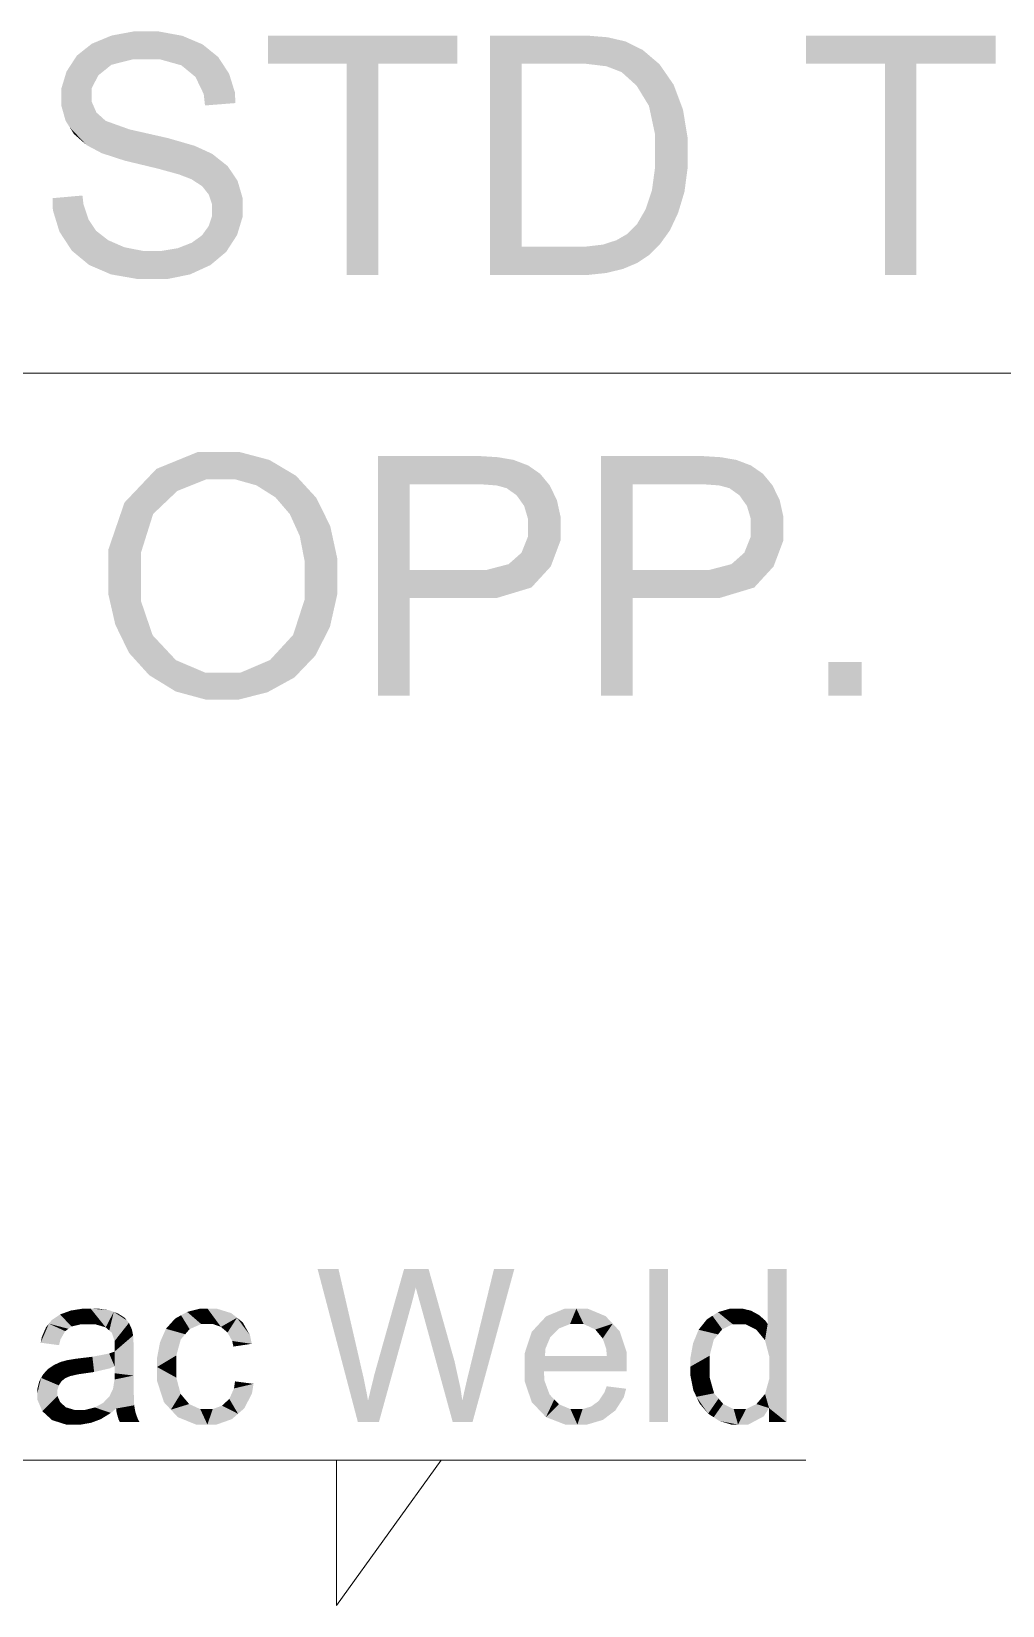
# Model space of a CAD drawing. Header units: millimetres. Extents: x 2 to 579, y 1 to 405.
# Drawn here: x 203.67 to 209.15, y 113.36 to 122.24 of the extents above; entities that cross this region are included whole.
import ezdxf

# ---------------------------------------------------------------- set-up
doc = ezdxf.new("R2010")
doc.units = ezdxf.units.MM
doc.linetypes.add('XKITLINE00', pattern=[0])
doc.layers.add('LinkedObject', color=7, linetype='Continuous', lineweight=0)

# ---------------------------------------------------------------- blocks, each defined once
blk = doc.blocks.new('*A4')
at = {"layer": 'LinkedObject'}
for points in [[(204.1255, 122.0493), (204.0144, 122.1678), (204.0701, 122.1908)], [(204.1257, 122.2139), (204.2435, 122.079), (204.0701, 122.1908)], [(204.0701, 122.1908), (204.2435, 122.079), (204.1255, 122.0493)], [(204.2495, 122.2369), (204.2435, 122.079), (204.1257, 122.2139)], [(204.3175, 122.2369), (204.2435, 122.079), (204.2495, 122.2369)], [(204.2435, 122.079), (204.3175, 122.2369), (204.3244, 122.079)], [(204.3175, 122.2369), (204.4022, 122.079), (204.3244, 122.079)], [(204.5247, 122.2127), (204.3175, 122.2369), (204.3925, 122.2369)], [(204.582, 122.1885), (204.3175, 122.2369), (204.5247, 122.2127)], [(204.5197, 122.0462), (204.3175, 122.2369), (204.582, 122.1885)], [(204.4022, 122.079), (204.3175, 122.2369), (204.5197, 122.0462)], [(204.582, 122.1885), (204.5595, 122.0135), (204.5197, 122.0462)], [(204.6393, 122.1643), (204.5595, 122.0135), (204.582, 122.1885)], [(205.008, 122.214), (205.4521, 122.0547), (205.008, 122.0547)], [(205.6303, 122.0547), (205.4521, 122.0547), (205.008, 122.214)], [(205.6303, 122.0547), (205.008, 122.214), (206.0772, 122.214)], [(205.6303, 122.0547), (206.0772, 122.214), (206.0772, 122.0547)], [(206.2608, 122.214), (206.439, 122.0547), (206.2608, 120.864)], [(206.7226, 122.0547), (206.2608, 122.214), (206.7254, 122.214)], [(206.439, 122.0547), (206.2608, 122.214), (206.7226, 122.0547)], [(206.7254, 122.214), (206.8023, 122.0547), (206.7226, 122.0547)], [(206.804, 122.214), (206.8023, 122.0547), (206.7254, 122.214)], [(206.804, 122.214), (206.9178, 122.0408), (206.8023, 122.0547)], [(206.9241, 122.2043), (206.9178, 122.0408), (206.804, 122.214)], [(206.9655, 122.1946), (206.9178, 122.0408), (206.9241, 122.2043)], [(206.9655, 122.1946), (206.9538, 122.027), (206.9178, 122.0408)], [(206.9538, 122.027), (206.9655, 122.1946), (207.0035, 122.0077)], [(207.1224, 122.1329), (206.9655, 122.1946), (207.0235, 122.1813)], [(207.1633, 122.0979), (206.9655, 122.1946), (207.1224, 122.1329)], [(207.088, 121.9315), (206.9655, 122.1946), (207.1633, 122.0979)], [(207.0035, 122.0077), (206.9655, 122.1946), (207.088, 121.9315)], [(208.0441, 122.214), (208.4883, 122.0547), (208.0441, 122.0547)], [(208.6665, 122.0547), (208.4883, 122.0547), (208.0441, 122.214)], [(208.6665, 122.0547), (208.0441, 122.214), (209.1133, 122.214)], [(208.6665, 122.0547), (209.1133, 122.214), (209.1133, 122.0547)], [(203.9298, 122.1003), (204.0884, 122.0195), (203.9009, 122.0558)], [(204.0144, 122.1678), (204.0884, 122.0195), (203.9298, 122.1003)], [(204.0884, 122.0195), (204.0144, 122.1678), (204.1255, 122.0493)], [(204.5595, 122.0135), (204.6393, 122.1643), (204.5993, 121.9807)], [(204.5993, 121.9807), (204.6393, 122.1643), (204.7581, 122.0461)], [(204.7581, 122.0461), (204.6393, 122.1643), (204.7273, 122.0932)], [(207.1633, 122.0979), (207.1227, 121.8746), (207.088, 121.9315)], [(207.2167, 122.0528), (207.1227, 121.8746), (207.1633, 122.0979)], [(203.9009, 122.0558), (203.8429, 121.8645), (203.8719, 122.0113)], [(204.0514, 121.9898), (203.8429, 121.8645), (203.9009, 122.0558)], [(203.8719, 122.0113), (203.8429, 121.8645), (203.8429, 121.9157)], [(203.9009, 122.0558), (204.0884, 122.0195), (204.0514, 121.9898)], [(204.7581, 122.0461), (204.646, 121.8839), (204.5993, 121.9807)], [(204.7889, 121.9991), (204.646, 121.8839), (204.7581, 122.0461)], [(205.4521, 120.864), (205.6303, 122.0547), (205.6303, 120.864)], [(205.4521, 122.0547), (205.6303, 122.0547), (205.4521, 120.864)], [(206.2608, 120.864), (206.439, 122.0547), (206.439, 121.0233)], [(207.2965, 121.9375), (207.1227, 121.8746), (207.2167, 122.0528)], [(208.4883, 120.864), (208.6665, 122.0547), (208.6665, 120.864)], [(208.4883, 122.0547), (208.6665, 122.0547), (208.4883, 120.864)], [(204.0144, 121.9182), (203.8429, 121.8645), (204.0514, 121.9898)], [(203.8429, 121.8645), (204.0144, 121.9182), (204.0144, 121.8763)], [(204.8221, 121.8927), (204.646, 121.8839), (204.7889, 121.9991)], [(207.1227, 121.8746), (207.2965, 121.9375), (207.1575, 121.8178)], [(207.1575, 121.8178), (207.2965, 121.9375), (207.323, 121.8673)], [(204.0144, 121.8399), (203.8429, 121.8645), (204.0144, 121.8763)], [(203.8429, 121.8645), (204.0144, 121.8399), (203.8429, 121.818)], [(203.8429, 121.818), (204.0144, 121.8399), (203.8665, 121.7339)], [(203.8665, 121.7339), (204.0144, 121.8399), (203.8902, 121.6963)], [(203.8902, 121.6963), (204.0144, 121.8399), (204.0406, 121.7801)], [(204.8244, 121.8333), (204.646, 121.8839), (204.8221, 121.8927)], [(204.646, 121.8839), (204.8244, 121.8333), (204.6529, 121.8198)], [(207.323, 121.8673), (207.1923, 121.655), (207.1575, 121.8178)], [(207.3494, 121.797), (207.1923, 121.655), (207.323, 121.8673)], [(204.0406, 121.7801), (203.9857, 121.5959), (203.8902, 121.6963)], [(204.0668, 121.7566), (203.9857, 121.5959), (204.0406, 121.7801)], [(203.9857, 121.5959), (204.0668, 121.7566), (204.0338, 121.5705)], [(204.0338, 121.5705), (204.0668, 121.7566), (204.0926, 121.7331)], [(207.3759, 121.6366), (207.1923, 121.655), (207.3494, 121.797)], [(203.8902, 121.6963), (203.9857, 121.5959), (203.9138, 121.6588)], [(204.0338, 121.5705), (204.0926, 121.7331), (204.071, 121.5507)], [(204.071, 121.5507), (204.0926, 121.7331), (204.2011, 121.5085)], [(204.2011, 121.5085), (204.0926, 121.7331), (204.2271, 121.6849)], [(204.2011, 121.5085), (204.2271, 121.6849), (204.2941, 121.4862)], [(204.2941, 121.4862), (204.2271, 121.6849), (204.3359, 121.6603)], [(204.2941, 121.4862), (204.3359, 121.6603), (204.387, 121.4639)], [(204.387, 121.4639), (204.3359, 121.6603), (204.4447, 121.6357)], [(207.3759, 121.5463), (207.1923, 121.655), (207.3759, 121.6366)], [(207.1923, 121.655), (207.3759, 121.5463), (207.1923, 121.5491)], [(204.387, 121.4639), (204.4447, 121.6357), (204.5071, 121.4309)], [(204.5071, 121.4309), (204.4447, 121.6357), (204.5342, 121.4203)], [(204.5342, 121.4203), (204.4447, 121.6357), (204.5765, 121.4042)], [(204.5941, 121.5926), (204.5765, 121.4042), (204.4447, 121.6357)], [(204.6346, 121.5742), (204.5765, 121.4042), (204.5941, 121.5926)], [(204.5765, 121.4042), (204.6346, 121.5742), (204.6375, 121.3644)], [(204.6375, 121.3644), (204.6346, 121.5742), (204.6935, 121.5471)], [(204.6375, 121.3644), (204.6935, 121.5471), (204.6561, 121.3407)], [(204.6561, 121.3407), (204.6935, 121.5471), (204.6748, 121.317)], [(204.6935, 121.5471), (204.8087, 121.4367), (204.6748, 121.317)], [(204.8087, 121.4367), (204.6935, 121.5471), (204.7806, 121.4783)], [(207.1923, 121.4727), (207.3759, 121.4694), (207.1745, 121.3426)], [(207.3759, 121.5463), (207.1923, 121.4727), (207.1923, 121.5491)], [(207.3759, 121.4694), (207.1923, 121.4727), (207.3759, 121.5463)], [(204.6748, 121.317), (204.8087, 121.4367), (204.6934, 121.2616)], [(204.6934, 121.2616), (204.8087, 121.4367), (204.8368, 121.395)], [(204.6934, 121.2616), (204.8368, 121.395), (204.6934, 121.2299)], [(204.6934, 121.2299), (204.8368, 121.395), (204.6934, 121.1986)], [(204.8368, 121.395), (204.8649, 121.2449), (204.6934, 121.1986)], [(204.8649, 121.2449), (204.8368, 121.395), (204.8649, 121.2991)], [(207.1745, 121.3426), (207.3759, 121.4694), (207.34, 121.2737)], [(207.34, 121.2737), (207.3759, 121.4694), (207.3579, 121.3331)], [(203.9677, 121.2614), (203.793, 121.2973), (203.9617, 121.3122)], [(203.793, 121.2973), (203.8669, 121.0549), (203.7948, 121.2297)], [(203.9677, 121.2614), (203.8669, 121.0549), (203.793, 121.2973)], [(207.34, 121.2737), (207.1568, 121.2889), (207.1745, 121.3426)], [(203.7948, 121.2297), (203.8669, 121.0549), (203.8318, 121.1085)], [(203.9955, 121.1782), (203.8669, 121.0549), (203.9677, 121.2614)], [(204.6744, 121.1408), (204.8649, 121.2449), (204.8341, 121.0896)], [(204.6934, 121.1986), (204.8649, 121.2449), (204.6744, 121.1408)], [(204.8341, 121.0896), (204.8649, 121.2449), (204.8649, 121.191)], [(207.0896, 121.1499), (207.34, 121.2737), (207.248, 121.0771)], [(207.1391, 121.2353), (207.34, 121.2737), (207.0896, 121.1499)], [(207.1568, 121.2889), (207.34, 121.2737), (207.1391, 121.2353)], [(207.248, 121.0771), (207.34, 121.2737), (207.276, 121.116)], [(207.276, 121.116), (207.34, 121.2737), (207.322, 121.2143)], [(203.8669, 121.0549), (203.9955, 121.1782), (203.902, 121.0013)], [(203.902, 121.0013), (203.9955, 121.1782), (203.9989, 120.921)], [(204.0173, 121.1456), (203.9989, 120.921), (203.9955, 121.1782)], [(204.0391, 121.1131), (203.9989, 120.921), (204.0173, 121.1456)], [(204.6744, 121.1408), (204.8341, 121.0896), (204.6553, 121.1143)], [(207.0578, 121.1181), (207.1585, 120.977), (207.0352, 121.0955)], [(207.248, 121.0771), (207.0578, 121.1181), (207.0896, 121.1499)], [(207.2199, 121.0382), (207.0578, 121.1181), (207.248, 121.0771)], [(207.1585, 120.977), (207.0578, 121.1181), (207.2199, 121.0382)], [(204.0391, 121.1131), (204.0607, 120.8944), (203.9989, 120.921)], [(204.1068, 121.0605), (204.0607, 120.8944), (204.0391, 121.1131)], [(204.0607, 120.8944), (204.1068, 121.0605), (204.1225, 120.8677)], [(204.1527, 121.0404), (204.1225, 120.8677), (204.1068, 121.0605)], [(204.1986, 121.0204), (204.1225, 120.8677), (204.1527, 121.0404)], [(204.5392, 121.0308), (204.7725, 120.9944), (204.5002, 121.0155)], [(204.5782, 121.046), (204.7725, 120.9944), (204.5392, 121.0308)], [(204.6363, 121.0877), (204.8033, 121.042), (204.5782, 121.046)], [(204.5782, 121.046), (204.8033, 121.042), (204.7725, 120.9944)], [(204.6553, 121.1143), (204.8341, 121.0896), (204.6363, 121.0877)], [(204.8033, 121.042), (204.6363, 121.0877), (204.8341, 121.0896)], [(206.9641, 120.887), (206.794, 121.0233), (206.8987, 121.0357)], [(206.9367, 121.0481), (206.9641, 120.887), (206.8987, 121.0357)], [(206.9747, 121.0605), (206.9641, 120.887), (206.9367, 121.0481)], [(206.9641, 120.887), (206.9747, 121.0605), (207.0113, 120.8985)], [(207.1251, 120.9547), (206.9747, 121.0605), (207.0352, 121.0955)], [(207.0918, 120.9323), (206.9747, 121.0605), (207.1251, 120.9547)], [(207.0113, 120.8985), (206.9747, 121.0605), (207.0918, 120.9323)], [(207.0352, 121.0955), (207.1585, 120.977), (207.1251, 120.9547)], [(204.1986, 121.0204), (204.2756, 120.841), (204.1225, 120.8677)], [(204.3019, 121.0003), (204.2756, 120.841), (204.1986, 121.0204)], [(204.3019, 121.0003), (204.367, 120.841), (204.2756, 120.841)], [(204.3592, 121.0003), (204.367, 120.841), (204.3019, 121.0003)], [(204.3592, 121.0003), (204.4391, 120.841), (204.367, 120.841)], [(204.4102, 121.0003), (204.4391, 120.841), (204.3592, 121.0003)], [(204.5002, 121.0155), (204.6265, 120.8939), (204.4102, 121.0003)], [(204.4102, 121.0003), (204.6265, 120.8939), (204.4391, 120.841)], [(204.6841, 120.9203), (204.5002, 121.0155), (204.7725, 120.9944)], [(204.6265, 120.8939), (204.5002, 121.0155), (204.6841, 120.9203)], [(206.439, 121.0233), (206.7475, 120.864), (206.2608, 120.864)], [(206.7272, 121.0233), (206.7475, 120.864), (206.439, 121.0233)], [(206.7272, 121.0233), (206.8086, 120.864), (206.7475, 120.864)], [(206.794, 121.0233), (206.8086, 120.864), (206.7272, 121.0233)], [(206.917, 120.8755), (206.794, 121.0233), (206.9641, 120.887)], [(206.8086, 120.864), (206.794, 121.0233), (206.917, 120.8755)], [(204.4391, 120.841), (204.6265, 120.8939), (204.5689, 120.8675)], [(204.612, 119.8663), (204.2889, 119.6763), (204.3791, 119.7713)], [(204.7547, 119.8663), (204.2889, 119.6763), (204.612, 119.8663)], [(204.6607, 119.7124), (204.2889, 119.6763), (204.7547, 119.8663)], [(204.6607, 119.7124), (204.7547, 119.8663), (204.7556, 119.7124)], [(204.7547, 119.8663), (204.8224, 119.7124), (204.7556, 119.7124)], [(205.0166, 119.8216), (204.7547, 119.8663), (204.8481, 119.8663)], [(205.0916, 119.777), (204.7547, 119.8663), (205.0166, 119.8216)], [(204.9429, 119.6786), (204.7547, 119.8663), (205.0916, 119.777)], [(204.8224, 119.7124), (204.7547, 119.8663), (204.9429, 119.6786)], [(205.8081, 119.2021), (205.6299, 118.4933), (205.6299, 119.8433)], [(205.6299, 119.8433), (205.8081, 119.684), (205.8081, 119.2021)], [(206.1531, 119.684), (205.6299, 119.8433), (206.1383, 119.8433)], [(205.8081, 119.684), (205.6299, 119.8433), (206.1531, 119.684)], [(206.1383, 119.8433), (206.2138, 119.684), (206.1531, 119.684)], [(206.2054, 119.8433), (206.2138, 119.684), (206.1383, 119.8433)], [(206.2054, 119.8433), (206.297, 119.678), (206.2138, 119.684)], [(206.3079, 119.8369), (206.297, 119.678), (206.2054, 119.8433)], [(206.3433, 119.8304), (206.297, 119.678), (206.3079, 119.8369)], [(206.3433, 119.8304), (206.3196, 119.6721), (206.297, 119.678)], [(206.3196, 119.6721), (206.3433, 119.8304), (206.3545, 119.6624)], [(206.4761, 119.7906), (206.3433, 119.8304), (206.3929, 119.8222)], [(206.5097, 119.7674), (206.3433, 119.8304), (206.4761, 119.7906)], [(206.4109, 119.6226), (206.3433, 119.8304), (206.5097, 119.7674)], [(206.3545, 119.6624), (206.3433, 119.8304), (206.4109, 119.6226)], [(207.065, 119.2021), (206.8868, 118.4933), (206.8868, 119.8433)], [(206.8868, 119.8433), (207.065, 119.684), (207.065, 119.2021)], [(207.4099, 119.684), (206.8868, 119.8433), (207.3952, 119.8433)], [(207.065, 119.684), (206.8868, 119.8433), (207.4099, 119.684)], [(207.3952, 119.8433), (207.4706, 119.684), (207.4099, 119.684)], [(207.4623, 119.8433), (207.4706, 119.684), (207.3952, 119.8433)], [(207.4623, 119.8433), (207.5539, 119.678), (207.4706, 119.684)], [(207.5648, 119.8369), (207.5539, 119.678), (207.4623, 119.8433)], [(207.6001, 119.8304), (207.5539, 119.678), (207.5648, 119.8369)], [(207.6001, 119.8304), (207.5764, 119.6721), (207.5539, 119.678)], [(207.5764, 119.6721), (207.6001, 119.8304), (207.6114, 119.6624)], [(207.733, 119.7906), (207.6001, 119.8304), (207.6498, 119.8222)], [(207.7665, 119.7674), (207.6001, 119.8304), (207.733, 119.7906)], [(207.6677, 119.6226), (207.6001, 119.8304), (207.7665, 119.7674)], [(207.6114, 119.6624), (207.6001, 119.8304), (207.6677, 119.6226)], [(204.4974, 119.6473), (204.2889, 119.6763), (204.6607, 119.7124)], [(204.9429, 119.6786), (205.0916, 119.777), (204.9966, 119.6448)], [(205.0916, 119.777), (205.0503, 119.6109), (204.9966, 119.6448)], [(205.0503, 119.6109), (205.0916, 119.777), (205.1319, 119.5157)], [(205.281, 119.6079), (205.0916, 119.777), (205.1666, 119.7324)], [(205.3204, 119.5281), (205.0916, 119.777), (205.281, 119.6079)], [(205.1319, 119.5157), (205.0916, 119.777), (205.3204, 119.5281)], [(206.5097, 119.7674), (206.4322, 119.5925), (206.4109, 119.6226)], [(206.5432, 119.7442), (206.4322, 119.5925), (206.5097, 119.7674)], [(206.5973, 119.6791), (206.4322, 119.5925), (206.5432, 119.7442)], [(207.7665, 119.7674), (207.6891, 119.5925), (207.6677, 119.6226)], [(207.8001, 119.7442), (207.6891, 119.5925), (207.7665, 119.7674)], [(207.8541, 119.6791), (207.6891, 119.5925), (207.8001, 119.7442)], [(204.2889, 119.6763), (204.1085, 119.1504), (204.1987, 119.5813)], [(204.3605, 119.5171), (204.1085, 119.1504), (204.2889, 119.6763)], [(204.2889, 119.6763), (204.4974, 119.6473), (204.4289, 119.5822)], [(204.3605, 119.5171), (204.2889, 119.6763), (204.4289, 119.5822)], [(206.4322, 119.5925), (206.5973, 119.6791), (206.4536, 119.5624)], [(206.4536, 119.5624), (206.5973, 119.6791), (206.6177, 119.6372)], [(206.6177, 119.6372), (206.475, 119.49), (206.4536, 119.5624)], [(206.6382, 119.5953), (206.475, 119.49), (206.6177, 119.6372)], [(207.6891, 119.5925), (207.8541, 119.6791), (207.7105, 119.5624)], [(207.7105, 119.5624), (207.8541, 119.6791), (207.8746, 119.6372)], [(207.8746, 119.6372), (207.7319, 119.49), (207.7105, 119.5624)], [(207.895, 119.5953), (207.7319, 119.49), (207.8746, 119.6372)], [(204.1987, 119.5813), (204.1085, 119.1504), (204.1085, 119.3183)], [(205.1319, 119.5157), (205.3204, 119.5281), (205.1597, 119.4543)], [(205.3204, 119.5281), (205.1876, 119.3929), (205.1597, 119.4543)], [(205.1876, 119.3929), (205.3204, 119.5281), (205.2155, 119.2491)], [(205.2155, 119.2491), (205.3204, 119.5281), (205.3991, 119.2672)], [(205.3991, 119.2672), (205.3204, 119.5281), (205.3597, 119.4483)], [(206.6586, 119.5033), (206.475, 119.49), (206.6382, 119.5953)], [(207.9155, 119.5033), (207.7319, 119.49), (207.895, 119.5953)], [(204.2921, 119.2997), (204.1085, 119.1504), (204.3605, 119.5171)], [(206.4387, 119.2986), (206.6586, 119.4532), (206.5492, 119.1619)], [(206.475, 119.3892), (206.6586, 119.4532), (206.4387, 119.2986)], [(206.6586, 119.4532), (206.475, 119.49), (206.6586, 119.5033)], [(206.475, 119.49), (206.6586, 119.4532), (206.475, 119.4477)], [(206.6586, 119.4532), (206.475, 119.3892), (206.475, 119.4477)], [(206.5492, 119.1619), (206.6586, 119.4532), (206.6039, 119.2215)], [(206.6039, 119.2215), (206.6586, 119.4532), (206.6586, 119.3671)], [(207.6955, 119.2986), (207.9155, 119.4532), (207.8061, 119.1619)], [(207.7319, 119.3892), (207.9155, 119.4532), (207.6955, 119.2986)], [(207.9155, 119.4532), (207.7319, 119.49), (207.9155, 119.5033)], [(207.7319, 119.49), (207.9155, 119.4532), (207.7319, 119.4477)], [(207.9155, 119.4532), (207.7319, 119.3892), (207.7319, 119.4477)], [(207.8061, 119.1619), (207.9155, 119.4532), (207.8608, 119.2215)], [(207.8608, 119.2215), (207.9155, 119.4532), (207.9155, 119.3671)], [(204.1085, 119.1504), (204.2921, 119.2997), (204.2921, 119.1474)], [(205.2155, 119.1667), (205.3991, 119.2672), (205.3991, 119.166)], [(205.2155, 119.2491), (205.3991, 119.2672), (205.2155, 119.1667)], [(206.4024, 119.2665), (206.5492, 119.1619), (206.366, 119.2343)], [(206.5492, 119.1619), (206.4024, 119.2665), (206.4387, 119.2986)], [(207.6592, 119.2665), (207.8061, 119.1619), (207.6229, 119.2343)], [(207.8061, 119.1619), (207.6592, 119.2665), (207.6955, 119.2986)], [(205.1503, 118.8355), (205.3991, 119.166), (205.3162, 118.7989)], [(205.2155, 119.0365), (205.3991, 119.166), (205.1503, 118.8355)], [(205.3991, 119.166), (205.2155, 119.0365), (205.2155, 119.1667)], [(205.3162, 118.7989), (205.3991, 119.166), (205.3577, 118.8799)], [(205.3577, 118.8799), (205.3991, 119.166), (205.3991, 119.0634)], [(205.8081, 119.2021), (205.8081, 119.0428), (205.6299, 118.4933)], [(206.1539, 119.0428), (205.8081, 119.2021), (206.1568, 119.2021)], [(205.8081, 119.0428), (205.8081, 119.2021), (206.1539, 119.0428)], [(206.2432, 119.2021), (206.5492, 119.1619), (206.1539, 119.0428)], [(206.2432, 119.2021), (206.1539, 119.0428), (206.1568, 119.2021)], [(206.366, 119.2343), (206.5492, 119.1619), (206.2432, 119.2021)], [(207.065, 119.2021), (207.065, 119.0428), (206.8868, 118.4933)], [(207.4107, 119.0428), (207.065, 119.2021), (207.4136, 119.2021)], [(207.065, 119.0428), (207.065, 119.2021), (207.4107, 119.0428)], [(207.5001, 119.2021), (207.8061, 119.1619), (207.4107, 119.0428)], [(207.5001, 119.2021), (207.4107, 119.0428), (207.4136, 119.2021)], [(207.6229, 119.2343), (207.8061, 119.1619), (207.5001, 119.2021)], [(204.1085, 119.1504), (204.2921, 119.0255), (204.1085, 119.0616)], [(204.2921, 119.0255), (204.1085, 119.1504), (204.2921, 119.1474)], [(206.1539, 119.0428), (206.5492, 119.1619), (206.2968, 119.0428)], [(206.2968, 119.0428), (206.5492, 119.1619), (206.4945, 119.1024)], [(207.4107, 119.0428), (207.8061, 119.1619), (207.5537, 119.0428)], [(207.5537, 119.0428), (207.8061, 119.1619), (207.7514, 119.1024)], [(204.1085, 119.0616), (204.2921, 119.0255), (204.1471, 118.8932)], [(204.1471, 118.8932), (204.2921, 119.0255), (204.1858, 118.8136)], [(204.1858, 118.8136), (204.2921, 119.0255), (204.3577, 118.8334)], [(205.6299, 118.4933), (205.8081, 119.0428), (205.8081, 118.4933)], [(206.8868, 118.4933), (207.065, 119.0428), (207.065, 118.4933)], [(204.3577, 118.8334), (204.3382, 118.6084), (204.1858, 118.8136)], [(204.1858, 118.8136), (204.3382, 118.6084), (204.2245, 118.734)], [(204.4234, 118.7633), (204.3382, 118.6084), (204.3577, 118.8334)], [(205.3162, 118.7989), (205.0851, 118.7646), (205.1503, 118.8355)], [(204.3382, 118.6084), (204.4234, 118.7633), (204.4132, 118.5624)], [(204.4132, 118.5624), (204.4234, 118.7633), (204.4891, 118.6931)], [(205.0851, 118.7646), (205.1574, 118.5953), (205.0199, 118.6938)], [(205.2748, 118.7179), (205.0851, 118.7646), (205.3162, 118.7989)], [(205.1574, 118.5953), (205.0851, 118.7646), (205.2748, 118.7179)], [(204.4891, 118.6931), (204.7538, 118.4704), (204.4132, 118.5624)], [(204.6538, 118.6229), (204.7538, 118.4704), (204.4891, 118.6931)], [(205.0815, 118.5537), (204.8538, 118.6229), (205.0199, 118.6938)], [(205.0199, 118.6938), (205.1574, 118.5953), (205.0815, 118.5537)], [(208.3583, 118.6823), (208.1693, 118.4933), (208.1693, 118.6823)], [(208.3583, 118.4933), (208.1693, 118.4933), (208.3583, 118.6823)], [(204.4132, 118.5624), (204.7538, 118.4704), (204.4882, 118.5164)], [(204.7538, 118.4704), (204.6538, 118.6229), (204.7528, 118.6229)], [(204.8538, 118.6229), (204.7538, 118.4704), (204.7528, 118.6229)], [(204.7538, 118.4704), (204.8538, 118.6229), (204.8417, 118.4704)], [(204.8417, 118.4704), (204.8538, 118.6229), (205.0055, 118.512)], [(205.0055, 118.512), (204.8538, 118.6229), (205.0815, 118.5537)], [(204.4882, 118.5164), (204.7538, 118.4704), (204.6585, 118.4704)], [(205.4059, 115.2617), (205.5155, 114.3977), (205.288, 115.2617)], [(205.5366, 114.6952), (205.5155, 114.3977), (205.4059, 115.2617)], [(205.7763, 115.2617), (205.8162, 115.0558), (205.6119, 114.6781)], [(205.8162, 115.0558), (205.7763, 115.2617), (205.8219, 115.0767)], [(205.8219, 115.0767), (205.7763, 115.2617), (205.8349, 115.1275)], [(205.8349, 115.1275), (205.7763, 115.2617), (205.8422, 115.1574)], [(205.9141, 115.2617), (205.8422, 115.1574), (205.7763, 115.2617)], [(205.8422, 115.1574), (205.9141, 115.2617), (205.8444, 115.1478)], [(205.8444, 115.1478), (205.9141, 115.2617), (205.8584, 115.097)], [(205.8584, 115.097), (205.9141, 115.2617), (205.8701, 115.0558)], [(205.8701, 115.0558), (205.9141, 115.2617), (206.0372, 114.824)], [(206.3982, 115.2617), (206.1482, 114.7063), (206.2834, 115.2617)], [(206.1623, 114.3977), (206.1482, 114.7063), (206.3982, 115.2617)], [(207.2657, 115.2617), (207.1594, 114.3977), (207.1594, 115.2617)], [(207.2657, 114.3977), (207.1594, 114.3977), (207.2657, 115.2617)], [(207.9335, 115.2617), (207.8273, 114.9516), (207.8273, 115.2617)], [(207.9335, 115.2617), (207.8368, 114.7655), (207.8273, 114.9516)], [(207.8368, 114.7655), (207.9335, 115.2617), (207.9335, 114.3977)], [(203.8355, 115.0048), (203.9, 114.9368), (203.7886, 114.9733)], [(203.8661, 115.0159), (203.9, 114.9368), (203.8355, 115.0048)], [(203.9678, 115.038), (203.8661, 115.0159), (203.8967, 115.0269)], [(203.9552, 114.9498), (203.8661, 115.0159), (203.9678, 115.038)], [(203.9, 114.9368), (203.8661, 115.0159), (203.9552, 114.9498)], [(203.9552, 114.9498), (203.9678, 115.038), (203.9925, 114.9498)], [(203.9925, 114.9498), (203.9678, 115.038), (204.0326, 114.9498)], [(204.0081, 115.038), (204.0326, 114.9498), (203.9678, 115.038)], [(204.1133, 115.0285), (204.0081, 115.038), (204.0482, 115.038)], [(204.1383, 115.0191), (204.0081, 115.038), (204.1133, 115.0285)], [(204.0929, 114.9319), (204.0081, 115.038), (204.1383, 115.0191)], [(204.0326, 114.9498), (204.0081, 115.038), (204.0929, 114.9319)], [(204.0929, 114.9319), (204.1383, 115.0191), (204.1132, 114.914)], [(204.1132, 114.914), (204.1383, 115.0191), (204.1282, 114.9007)], [(204.1383, 115.0191), (204.1432, 114.8552), (204.1282, 114.9007)], [(204.212, 114.9716), (204.1432, 114.8552), (204.1383, 115.0191)], [(204.2002, 114.9859), (204.1383, 115.0191), (204.1634, 115.0097)], [(204.212, 114.9716), (204.1383, 115.0191), (204.2002, 114.9859)], [(204.5663, 114.922), (204.4838, 114.981), (204.518, 115)], [(204.5523, 115.019), (204.6313, 114.9507), (204.518, 115)], [(204.518, 115), (204.6313, 114.9507), (204.5663, 114.922)], [(204.6268, 115.038), (204.6313, 114.9507), (204.5523, 115.019)], [(204.6671, 115.038), (204.6313, 114.9507), (204.6268, 115.038)], [(204.6313, 114.9507), (204.6671, 115.038), (204.6713, 114.9507)], [(204.6671, 115.038), (204.6978, 114.9507), (204.6713, 114.9507)], [(204.8012, 115.0121), (204.6671, 115.038), (204.718, 115.038)], [(204.8335, 114.9862), (204.6671, 115.038), (204.8012, 115.0121)], [(204.7429, 114.9347), (204.6671, 115.038), (204.8335, 114.9862)], [(204.6978, 114.9507), (204.6671, 115.038), (204.7429, 114.9347)], [(205.6119, 114.6781), (205.8162, 115.0558), (205.6341, 114.3977)], [(206.0372, 114.824), (206.0507, 114.3977), (205.8701, 115.0558)], [(206.578, 114.9944), (206.6509, 114.9262), (206.5373, 114.9508)], [(206.7481, 115.038), (206.578, 114.9944), (206.6833, 115.038)], [(206.7123, 114.9507), (206.578, 114.9944), (206.7481, 115.038)], [(206.6509, 114.9262), (206.578, 114.9944), (206.7123, 114.9507)], [(206.7123, 114.9507), (206.7481, 115.038), (206.7488, 114.9507)], [(206.7481, 115.038), (206.7891, 114.9507), (206.7488, 114.9507)], [(206.9132, 114.9952), (206.7481, 115.038), (206.8108, 115.038)], [(206.9529, 114.9525), (206.7481, 115.038), (206.9132, 114.9952)], [(206.8547, 114.9201), (206.7481, 115.038), (206.9529, 114.9525)], [(206.7891, 114.9507), (206.7481, 115.038), (206.8547, 114.9201)], [(207.5709, 114.921), (207.4844, 114.977), (207.5156, 114.9973)], [(207.5468, 115.0176), (207.63, 114.9498), (207.5156, 114.9973)], [(207.5156, 114.9973), (207.63, 114.9498), (207.5709, 114.921)], [(207.6165, 115.038), (207.63, 114.9498), (207.5468, 115.0176)], [(207.655, 115.038), (207.63, 114.9498), (207.6165, 115.038)], [(207.63, 114.9498), (207.655, 115.038), (207.6653, 114.9498)], [(207.655, 115.038), (207.7016, 114.9498), (207.6653, 114.9498)], [(207.6832, 115.038), (207.7016, 114.9498), (207.655, 115.038)], [(207.7335, 115.026), (207.7016, 114.9498), (207.6832, 115.038)], [(207.7555, 115.014), (207.7016, 114.9498), (207.7335, 115.026)], [(207.7555, 115.014), (207.7625, 114.9198), (207.7016, 114.9498)], [(207.7776, 115.002), (207.7625, 114.9198), (207.7555, 115.014)], [(207.8135, 114.9708), (207.7625, 114.9198), (207.7776, 115.002)], [(203.7724, 114.9528), (203.7259, 114.8453), (203.7562, 114.9323)], [(203.8644, 114.9107), (203.7259, 114.8453), (203.7724, 114.9528)], [(203.7562, 114.9323), (203.7259, 114.8453), (203.7329, 114.8786)], [(203.8381, 114.8646), (203.7259, 114.8453), (203.8644, 114.9107)], [(203.7886, 114.9733), (203.9, 114.9368), (203.7724, 114.9528)], [(203.8644, 114.9107), (203.7724, 114.9528), (203.8822, 114.9238)], [(203.8822, 114.9238), (203.7724, 114.9528), (203.9, 114.9368)], [(204.2238, 114.9573), (204.1432, 114.8552), (204.212, 114.9716)], [(204.2403, 114.9212), (204.1432, 114.8552), (204.2238, 114.9573)], [(204.245, 114.8994), (204.1432, 114.8552), (204.2403, 114.9212)], [(204.4328, 114.9239), (204.5414, 114.8933), (204.416, 114.8859)], [(204.4838, 114.981), (204.5414, 114.8933), (204.4328, 114.9239)], [(204.5414, 114.8933), (204.4838, 114.981), (204.5663, 114.922)], [(204.7429, 114.9347), (204.8335, 114.9862), (204.7616, 114.9188)], [(204.8335, 114.9862), (204.7803, 114.9028), (204.7616, 114.9188)], [(204.7803, 114.9028), (204.8335, 114.9862), (204.8063, 114.8553)], [(204.8063, 114.8553), (204.8335, 114.9862), (204.9165, 114.8392)], [(204.9073, 114.8868), (204.8335, 114.9862), (204.8659, 114.9603)], [(204.9165, 114.8392), (204.8335, 114.9862), (204.9073, 114.8868)], [(206.5373, 114.9508), (206.4561, 114.7846), (206.4967, 114.9072)], [(206.6012, 114.8773), (206.4561, 114.7846), (206.5373, 114.9508)], [(206.5373, 114.9508), (206.6509, 114.9262), (206.6012, 114.8773)], [(206.8547, 114.9201), (206.9529, 114.9525), (206.88, 114.8894)], [(206.9529, 114.9525), (206.8965, 114.8697), (206.88, 114.8894)], [(206.8965, 114.8697), (206.9529, 114.9525), (206.9165, 114.8105)], [(206.9165, 114.8105), (206.9529, 114.9525), (207.0324, 114.7895)], [(207.0324, 114.7895), (206.9529, 114.9525), (206.9927, 114.9098)], [(207.4377, 114.9185), (207.5472, 114.8921), (207.4221, 114.8803)], [(207.4844, 114.977), (207.5472, 114.8921), (207.4377, 114.9185)], [(207.5472, 114.8921), (207.4844, 114.977), (207.5709, 114.921)], [(207.8273, 114.9516), (207.7625, 114.9198), (207.8135, 114.9708)], [(207.7625, 114.9198), (207.8273, 114.9516), (207.7873, 114.8898)], [(207.7873, 114.8898), (207.8273, 114.9516), (207.812, 114.8597)], [(207.8273, 114.9516), (207.8368, 114.7655), (207.812, 114.8597)], [(203.7259, 114.8453), (203.8381, 114.8646), (203.8295, 114.8315)], [(204.1429, 114.8061), (204.2477, 114.8859), (204.1426, 114.7952)], [(204.1426, 114.7952), (204.2477, 114.8859), (204.1432, 114.7122)], [(204.1432, 114.8199), (204.2477, 114.8859), (204.1429, 114.8061)], [(204.1432, 114.8552), (204.245, 114.8994), (204.2477, 114.8859)], [(204.1432, 114.8552), (204.2477, 114.8859), (204.1432, 114.8228)], [(204.1432, 114.8228), (204.2477, 114.8859), (204.1432, 114.8199)], [(204.2503, 114.8369), (204.1432, 114.7122), (204.2477, 114.8859)], [(204.2503, 114.8016), (204.1432, 114.7122), (204.2503, 114.8369)], [(204.416, 114.8859), (204.3825, 114.7086), (204.3993, 114.8479)], [(204.5164, 114.8645), (204.3825, 114.7086), (204.416, 114.8859)], [(204.4914, 114.7737), (204.3825, 114.7086), (204.5164, 114.8645)], [(204.3993, 114.8479), (204.3825, 114.7086), (204.3825, 114.7593)], [(204.416, 114.8859), (204.5414, 114.8933), (204.5164, 114.8645)], [(204.8063, 114.8553), (204.9165, 114.8392), (204.8136, 114.8237)], [(206.0603, 114.7427), (206.0507, 114.3977), (206.0372, 114.824)], [(206.5737, 114.8119), (206.4561, 114.7846), (206.6012, 114.8773)], [(207.4221, 114.8803), (207.3909, 114.7103), (207.4065, 114.8422)], [(207.5235, 114.8633), (207.3909, 114.7103), (207.4221, 114.8803)], [(207.4998, 114.7723), (207.3909, 114.7103), (207.5235, 114.8633)], [(207.4065, 114.8422), (207.3909, 114.7103), (207.3909, 114.7572)], [(207.4221, 114.8803), (207.5472, 114.8921), (207.5235, 114.8633)], [(203.8383, 114.7368), (203.8639, 114.645), (203.8002, 114.7195)], [(203.8595, 114.7427), (203.8639, 114.645), (203.8383, 114.7368)], [(203.8751, 114.7469), (203.891, 114.6568), (203.8595, 114.7427)], [(203.8639, 114.645), (203.8595, 114.7427), (203.8775, 114.6509)], [(203.8775, 114.6509), (203.8595, 114.7427), (203.891, 114.6568)], [(203.9222, 114.7548), (203.9373, 114.6674), (203.8751, 114.7469)], [(203.8751, 114.7469), (203.9373, 114.6674), (203.891, 114.6568)], [(203.9537, 114.7586), (203.97, 114.6721), (203.9222, 114.7548)], [(203.9222, 114.7548), (203.97, 114.6721), (203.9373, 114.6674)], [(204.0178, 114.7663), (204.0277, 114.6804), (203.9537, 114.7586)], [(203.9537, 114.7586), (204.0277, 114.6804), (203.97, 114.6721)], [(204.1123, 114.7846), (204.1432, 114.7122), (204.0178, 114.7663)], [(204.0178, 114.7663), (204.1432, 114.7122), (204.0277, 114.6804)], [(204.1426, 114.7952), (204.1432, 114.7122), (204.1123, 114.7846)], [(204.2503, 114.8016), (204.1426, 114.6733), (204.1432, 114.7122)], [(204.2503, 114.6602), (204.1426, 114.6733), (204.2503, 114.8016)], [(204.3825, 114.7086), (204.4914, 114.7737), (204.4914, 114.7115)], [(206.0941, 114.59), (206.0507, 114.3977), (206.0603, 114.7427)], [(206.4561, 114.7846), (206.5737, 114.8119), (206.571, 114.771)], [(206.571, 114.771), (206.4561, 114.7056), (206.4561, 114.7846)], [(206.571, 114.771), (207.0324, 114.712), (206.4561, 114.7056)], [(206.9201, 114.771), (207.0324, 114.712), (206.571, 114.771)], [(206.9165, 114.8105), (207.0324, 114.7895), (206.9201, 114.771)], [(207.0324, 114.712), (206.9201, 114.771), (207.0324, 114.7895)], [(207.3909, 114.7103), (207.4998, 114.7723), (207.4998, 114.7102)], [(207.8368, 114.7655), (207.9335, 114.3977), (207.8368, 114.7014)], [(203.7286, 114.647), (203.7077, 114.563), (203.7182, 114.628)], [(203.8283, 114.605), (203.7077, 114.563), (203.7286, 114.647)], [(203.7391, 114.666), (203.8356, 114.6164), (203.7286, 114.647)], [(203.7286, 114.647), (203.8356, 114.6164), (203.8283, 114.605)], [(203.7664, 114.6965), (203.8356, 114.6164), (203.7391, 114.666)], [(203.843, 114.6277), (203.7664, 114.6965), (203.7833, 114.708)], [(203.8356, 114.6164), (203.7664, 114.6965), (203.843, 114.6277)], [(203.8002, 114.7195), (203.8639, 114.645), (203.7833, 114.708)], [(203.7833, 114.708), (203.8639, 114.645), (203.843, 114.6277)], [(204.0277, 114.6804), (204.1432, 114.7122), (204.1143, 114.7004)], [(204.1341, 114.5851), (204.2503, 114.6602), (204.2503, 114.5862)], [(204.1426, 114.6382), (204.2503, 114.6602), (204.1341, 114.5851)], [(204.2503, 114.6602), (204.1426, 114.6382), (204.1426, 114.6733)], [(204.4914, 114.6485), (204.3825, 114.7086), (204.4914, 114.7115)], [(204.3825, 114.7086), (204.4605, 114.4679), (204.3825, 114.6302)], [(204.4914, 114.6485), (204.4605, 114.4679), (204.3825, 114.7086)], [(204.5155, 114.5569), (204.4605, 114.4679), (204.4914, 114.6485)], [(205.547, 114.6507), (205.5155, 114.3977), (205.5366, 114.6952)], [(205.565, 114.5624), (205.5155, 114.3977), (205.547, 114.6507)], [(205.609, 114.6675), (205.6341, 114.3977), (205.5894, 114.5877)], [(205.6119, 114.6781), (205.6341, 114.3977), (205.609, 114.6675)], [(206.135, 114.6532), (206.1623, 114.3977), (206.1134, 114.5594)], [(206.1482, 114.7063), (206.1623, 114.3977), (206.135, 114.6532)], [(207.0324, 114.7073), (206.4561, 114.7056), (207.0324, 114.712)], [(207.0321, 114.6931), (206.4561, 114.7056), (207.0324, 114.7073)], [(206.4561, 114.7056), (206.5364, 114.4685), (206.4561, 114.6293)], [(206.5679, 114.6322), (206.5364, 114.4685), (206.4561, 114.7056)], [(206.5679, 114.6322), (206.4561, 114.7056), (206.565, 114.6837)], [(207.0318, 114.6837), (206.4561, 114.7056), (207.0321, 114.6931)], [(206.565, 114.6837), (206.4561, 114.7056), (207.0318, 114.6837)], [(207.3909, 114.7103), (207.4998, 114.6502), (207.3909, 114.6623)], [(207.4998, 114.6502), (207.3909, 114.7103), (207.4998, 114.7102)], [(207.3909, 114.6623), (207.4998, 114.6502), (207.4082, 114.5773)], [(207.4082, 114.5773), (207.4998, 114.6502), (207.4254, 114.5404)], [(207.4254, 114.5404), (207.4998, 114.6502), (207.5251, 114.5604)], [(207.8368, 114.6431), (207.9335, 114.3977), (207.8125, 114.5564)], [(207.8368, 114.7014), (207.9335, 114.3977), (207.8368, 114.6431)], [(203.7182, 114.628), (203.7077, 114.563), (203.7077, 114.586)], [(203.8209, 114.5798), (203.7077, 114.563), (203.8283, 114.605)], [(203.7077, 114.563), (203.8209, 114.5798), (203.8209, 114.5659)], [(203.8209, 114.5447), (203.7077, 114.563), (203.8209, 114.5659)], [(203.7077, 114.563), (203.8209, 114.5447), (203.7077, 114.5238)], [(204.0794, 114.5071), (204.2503, 114.5862), (204.2537, 114.4927)], [(204.1144, 114.5438), (204.2503, 114.5862), (204.0794, 114.5071)], [(204.1255, 114.5671), (204.2503, 114.5862), (204.1144, 114.5438)], [(204.2503, 114.5862), (204.1255, 114.5671), (204.1341, 114.5851)], [(204.3825, 114.6302), (204.4605, 114.4679), (204.4215, 114.5099)], [(204.4605, 114.4679), (204.5155, 114.5569), (204.5396, 114.5283)], [(204.7902, 114.5287), (204.9268, 114.6137), (204.8394, 114.4449)], [(204.8167, 114.5877), (204.9268, 114.6137), (204.7902, 114.5287)], [(204.9268, 114.6137), (204.8167, 114.5877), (204.8223, 114.6276)], [(204.8394, 114.4449), (204.9268, 114.6137), (204.8746, 114.4754)], [(204.8746, 114.4754), (204.9268, 114.6137), (204.9183, 114.5598)], [(205.5727, 114.5186), (205.5155, 114.3977), (205.565, 114.5624)], [(205.5894, 114.5877), (205.6341, 114.3977), (205.5727, 114.5186)], [(206.1049, 114.5186), (206.0507, 114.3977), (206.0941, 114.59)], [(206.1134, 114.5594), (206.1623, 114.3977), (206.1049, 114.5186)], [(206.4561, 114.6293), (206.5364, 114.4685), (206.4963, 114.5107)], [(206.5971, 114.5533), (206.5364, 114.4685), (206.5679, 114.6322)], [(206.5364, 114.4685), (206.5971, 114.5533), (206.5766, 114.4262)], [(206.6233, 114.5259), (206.5766, 114.4262), (206.5971, 114.5533)], [(206.8741, 114.5172), (207.0288, 114.5861), (206.9679, 114.4635)], [(206.9068, 114.5662), (207.0288, 114.5861), (206.8741, 114.5172)], [(207.0288, 114.5861), (206.9068, 114.5662), (206.9189, 114.5999)], [(206.9679, 114.4635), (207.0288, 114.5861), (207.0159, 114.538)], [(207.5251, 114.5604), (207.4912, 114.4458), (207.4254, 114.5404)], [(207.5505, 114.5306), (207.4912, 114.4458), (207.5251, 114.5604)], [(207.8125, 114.5564), (207.835, 114.4771), (207.7882, 114.528)], [(207.8125, 114.5564), (207.9335, 114.3977), (207.835, 114.4771)], [(203.7077, 114.5238), (203.8209, 114.5447), (203.7354, 114.4595)], [(203.7354, 114.4595), (203.8209, 114.5447), (203.763, 114.4343)], [(203.763, 114.4343), (203.8209, 114.5447), (203.8369, 114.5093)], [(203.8369, 114.5093), (203.7907, 114.4091), (203.763, 114.4343)], [(203.8529, 114.4952), (203.7907, 114.4091), (203.8369, 114.5093)], [(203.869, 114.481), (203.7907, 114.4091), (203.8529, 114.4952)], [(203.7907, 114.4091), (203.869, 114.481), (203.8699, 114.3839)], [(203.9213, 114.3839), (203.869, 114.481), (203.9159, 114.4669)], [(203.8699, 114.3839), (203.869, 114.481), (203.9213, 114.3839)], [(203.9159, 114.4669), (203.9525, 114.3839), (203.9213, 114.3839)], [(203.9467, 114.4669), (203.9525, 114.3839), (203.9159, 114.4669)], [(203.9773, 114.4669), (203.9525, 114.3839), (203.9467, 114.4669)], [(203.9525, 114.3839), (203.9773, 114.4669), (204.0109, 114.3942)], [(204.0382, 114.4044), (203.9773, 114.4669), (204.0317, 114.4803)], [(204.0109, 114.3942), (203.9773, 114.4669), (204.0382, 114.4044)], [(204.1518, 114.4746), (204.0317, 114.4803), (204.0556, 114.4937)], [(204.1222, 114.4498), (204.0317, 114.4803), (204.1518, 114.4746)], [(204.0654, 114.4146), (204.0317, 114.4803), (204.1222, 114.4498)], [(204.0382, 114.4044), (204.0317, 114.4803), (204.0654, 114.4146)], [(204.0794, 114.5071), (204.2537, 114.4927), (204.0556, 114.4937)], [(204.2537, 114.4927), (204.1518, 114.4746), (204.0556, 114.4937)], [(204.1518, 114.4746), (204.2537, 114.4927), (204.1542, 114.4526)], [(204.1542, 114.4526), (204.2537, 114.4927), (204.2571, 114.473)], [(204.2571, 114.473), (204.165, 114.4142), (204.1542, 114.4526)], [(204.2605, 114.4534), (204.165, 114.4142), (204.2571, 114.473)], [(204.5637, 114.4997), (204.4605, 114.4679), (204.5396, 114.5283)], [(204.5637, 114.4997), (204.6667, 114.3839), (204.4605, 114.4679)], [(204.4605, 114.4679), (204.6667, 114.3839), (204.4995, 114.4259)], [(204.6265, 114.4712), (204.6667, 114.3839), (204.5637, 114.4997)], [(204.6667, 114.3839), (204.6265, 114.4712), (204.6653, 114.4712)], [(204.6965, 114.4712), (204.6667, 114.3839), (204.6653, 114.4712)], [(204.6965, 114.4712), (204.8394, 114.4449), (204.6667, 114.3839)], [(204.7485, 114.4904), (204.8394, 114.4449), (204.6965, 114.4712)], [(204.8394, 114.4449), (204.7485, 114.4904), (204.7694, 114.5095)], [(204.7902, 114.5287), (204.8394, 114.4449), (204.7694, 114.5095)], [(205.5727, 114.5186), (205.6341, 114.3977), (205.5155, 114.3977)], [(206.1049, 114.5186), (206.1623, 114.3977), (206.0507, 114.3977)], [(206.6495, 114.4986), (206.5766, 114.4262), (206.6233, 114.5259)], [(206.6495, 114.4986), (206.754, 114.3839), (206.5766, 114.4262)], [(206.7148, 114.4712), (206.754, 114.3839), (206.6495, 114.4986)], [(206.754, 114.4712), (206.754, 114.3839), (206.7148, 114.4712)], [(206.7832, 114.4712), (206.9329, 114.437), (206.754, 114.3839)], [(206.7832, 114.4712), (206.754, 114.3839), (206.754, 114.4712)], [(206.8329, 114.4865), (206.9329, 114.437), (206.7832, 114.4712)], [(206.8535, 114.5019), (206.9679, 114.4635), (206.8329, 114.4865)], [(206.9329, 114.437), (206.8329, 114.4865), (206.9679, 114.4635)], [(206.8741, 114.5172), (206.9679, 114.4635), (206.8535, 114.5019)], [(207.4254, 114.5404), (207.4912, 114.4458), (207.4426, 114.5034)], [(207.4912, 114.4458), (207.5505, 114.5306), (207.5226, 114.4252)], [(207.5226, 114.4252), (207.5505, 114.5306), (207.5758, 114.5009)], [(207.5758, 114.5009), (207.6601, 114.3839), (207.5226, 114.4252)], [(207.6356, 114.4712), (207.6601, 114.3839), (207.5758, 114.5009)], [(207.6601, 114.3839), (207.6356, 114.4712), (207.6701, 114.4712)], [(207.6601, 114.3839), (207.835, 114.4771), (207.7178, 114.3839)], [(207.7048, 114.4712), (207.835, 114.4771), (207.6601, 114.3839)], [(207.7048, 114.4712), (207.6601, 114.3839), (207.6701, 114.4712)], [(207.7639, 114.4996), (207.835, 114.4771), (207.7048, 114.4712)], [(207.7178, 114.3839), (207.835, 114.4771), (207.8053, 114.4305)], [(207.835, 114.4771), (207.7639, 114.4996), (207.7882, 114.528)], [(207.835, 114.4771), (207.9335, 114.3977), (207.835, 114.3977)], [(204.2605, 114.4534), (204.1734, 114.3977), (204.165, 114.4142)], [(204.274, 114.4157), (204.1734, 114.3977), (204.2605, 114.4534)], [(204.1734, 114.3977), (204.274, 114.4157), (204.284, 114.3977)], [(204.4995, 114.4259), (204.6667, 114.3839), (204.6026, 114.3839)], [(204.6667, 114.3839), (204.8394, 114.4449), (204.7179, 114.3839)], [(204.7179, 114.3839), (204.8394, 114.4449), (204.8043, 114.4144)], [(206.5766, 114.4262), (206.754, 114.3839), (206.6854, 114.3839)], [(206.754, 114.3839), (206.9329, 114.437), (206.8084, 114.3839)], [(206.8084, 114.3839), (206.9329, 114.437), (206.8979, 114.4104)], [(207.5226, 114.4252), (207.6601, 114.3839), (207.5539, 114.4045)], [(207.5539, 114.4045), (207.6601, 114.3839), (207.6227, 114.3839)]]:
    blk.add_hatch(color=7, dxfattribs=at).paths.add_polyline_path(points, flags=17)
at = {"layer": 'LinkedObject', "color": 6, "linetype": 'XKITLINE00', "lineweight": 0}
for p, q in [((214.1401, 120.3116), (201.7285, 120.3116)), ((203.0467, 114.1832), (208.0418, 114.1828))]:
    blk.add_line(p, q, dxfattribs=at)
at = {"layer": 'LinkedObject', "color": 4, "linetype": 'XKITLINE00', "lineweight": 0}
for q in [(205.9858, 114.1842), (205.3952, 114.1842)]:
    blk.add_line((205.3952, 113.364), q, dxfattribs=at)

msp = doc.modelspace()

# ---------------------------------------------------------------- block references
at = {"lineweight": 0}
msp.add_blockref('*A4', (0, 0), dxfattribs=at)

doc.saveas('drawing.dxf')
